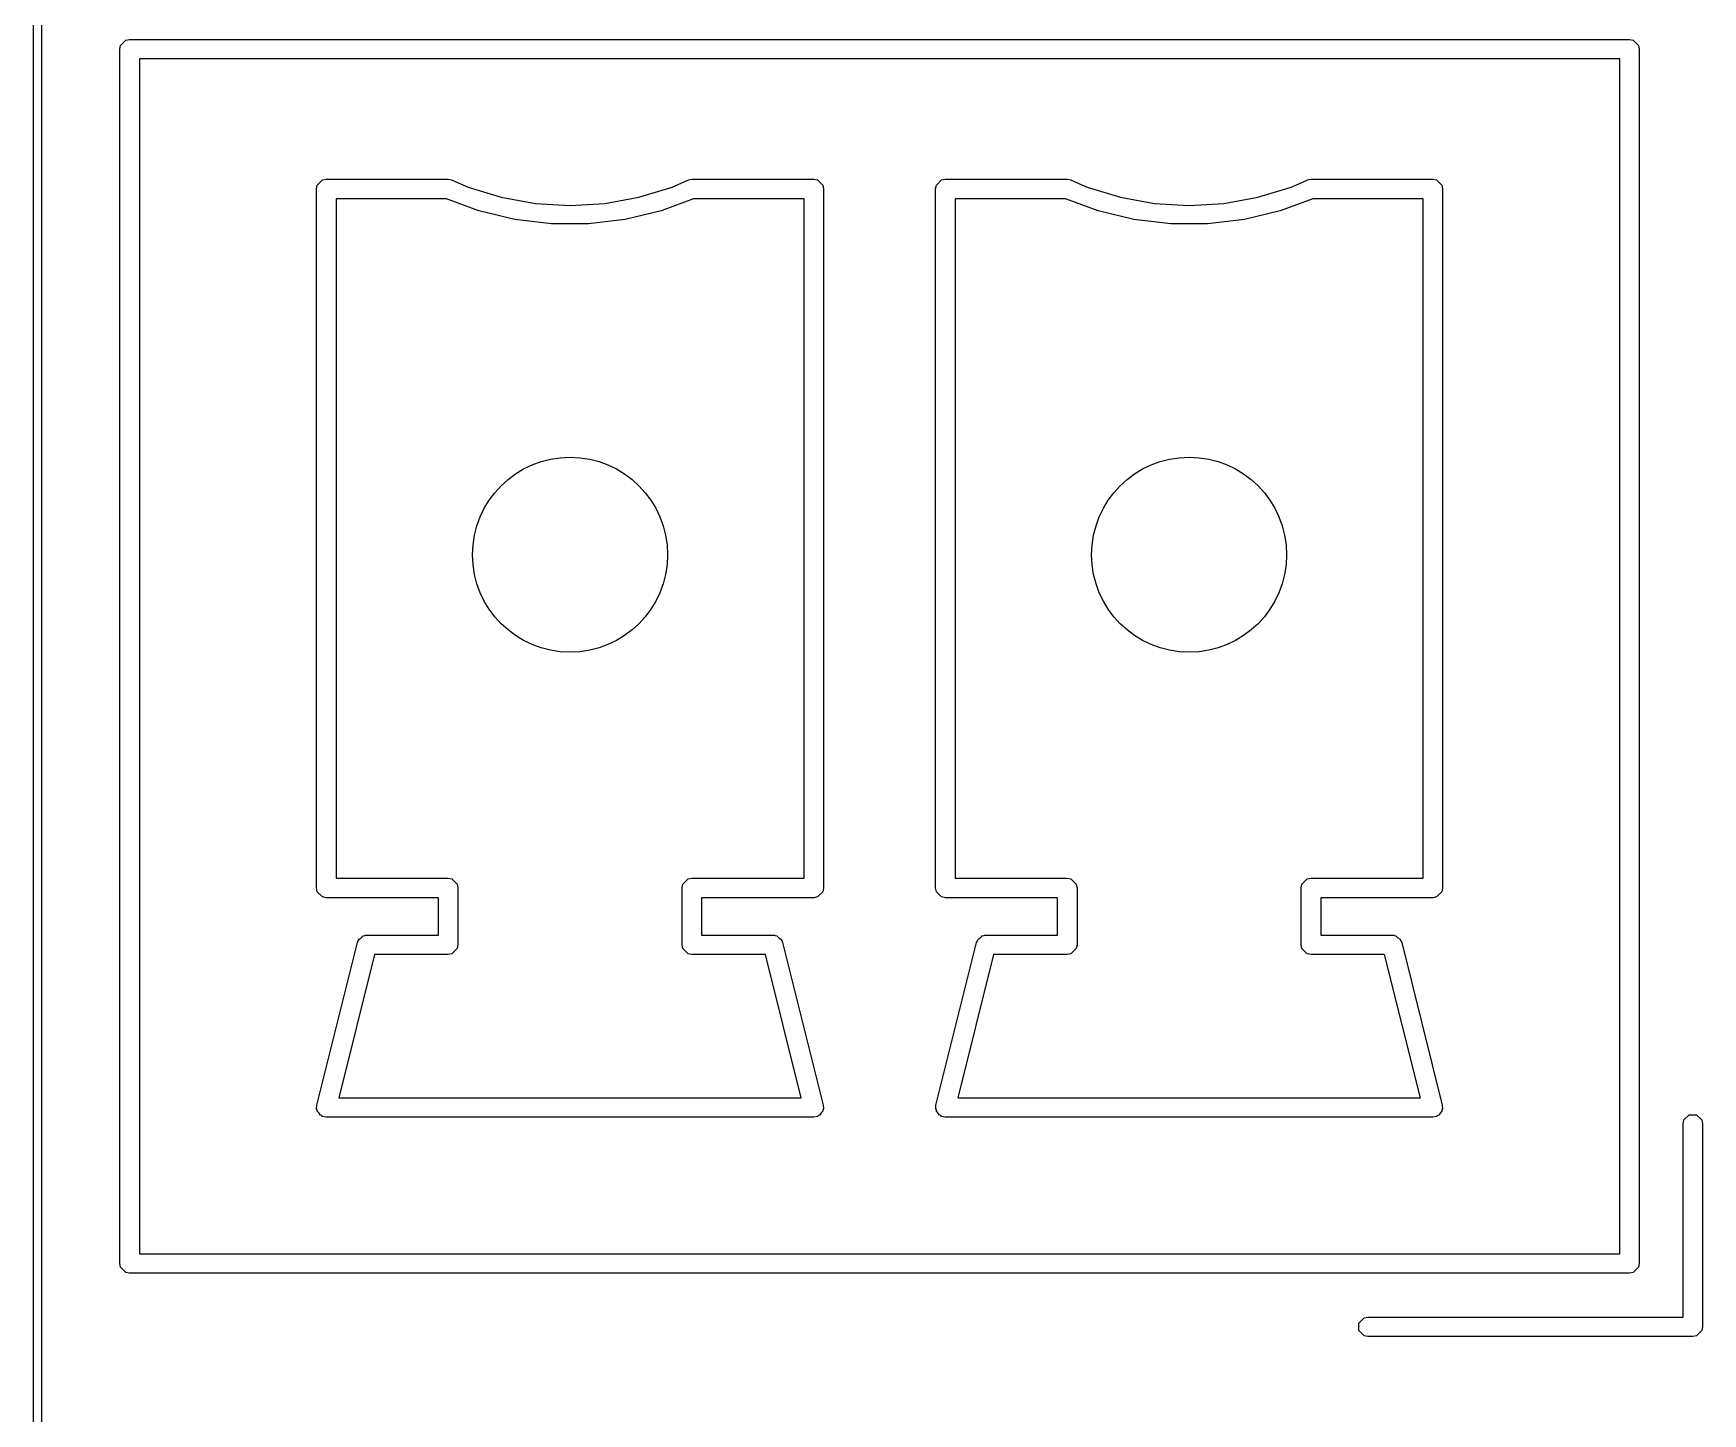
# Model space of a CAD drawing. Extents: x 89 to 178, y -115 to -57.
# Drawn here: x 88.97 to 99.25, y -82.68 to -74.19 of the extents above; entities that cross this region are included whole.
import ezdxf

# ---------------------------------------------------------------- set-up
doc = ezdxf.new("R2010")
doc.units = 0
doc.layers.add('BLACK', color=7, linetype='CONTINUOUS')

msp = doc.modelspace()

# ---------------------------------------------------------------- linework, layer by layer
at = {"layer": 'BLACK', "linetype": 'CONTINUOUS'}
for p, q in [((88.975, -106.5), (88.975, -65.5)), ((89.025, -65.524181), (89.025, -106.475818)), ((89.5075, -74.29), (89.512067, -74.267039)), ((89.512067, -74.267039), (89.544539, -74.234567)), ((89.544539, -74.234567), (89.5675, -74.23)), ((89.5675, -74.23), (98.7975, -74.23)), ((98.7975, -74.23), (98.820461, -74.234567)), ((98.820461, -74.234567), (98.852933, -74.267039)), ((98.852933, -74.267039), (98.8575, -74.29)), ((89.5075, -81.76), (89.5075, -74.29)), ((89.6275, -74.35), (89.6275, -81.7)), ((98.7375, -74.35), (89.6275, -74.35)), ((98.7375, -81.7), (98.7375, -74.35)), ((98.8575, -74.29), (98.8575, -81.76)), ((90.754539, -75.094567), (90.7775, -75.09)), ((90.7775, -75.09), (91.5275, -75.09)), ((91.5275, -75.09), (91.550461, -75.094567)), ((93.004539, -75.094567), (93.0275, -75.09)), ((93.0275, -75.09), (93.7775, -75.09)), ((93.7775, -75.09), (93.800461, -75.094567)), ((94.564539, -75.094567), (94.5875, -75.09)), ((94.5875, -75.09), (95.3375, -75.09)), ((95.3375, -75.09), (95.360461, -75.094567)), ((96.814539, -75.094567), (96.8375, -75.09)), ((96.8375, -75.09), (97.5875, -75.09)), ((97.5875, -75.09), (97.610461, -75.094567)), ((90.7175, -75.15), (90.722067, -75.127039)), ((90.7175, -79.45), (90.7175, -75.15)), ((90.722067, -75.127039), (90.754539, -75.094567)), ((91.550461, -75.094567), (91.551047, -75.095153)), ((91.551047, -75.095153), (91.55206, -75.095256)), ((91.55206, -75.095256), (91.55206, -75.095255)), ((91.55206, -75.095255), (91.649809, -75.138347)), ((91.649809, -75.138347), (91.854132, -75.200792)), ((92.701232, -75.200704), (92.905542, -75.138217)), ((92.905542, -75.138217), (93.003281, -75.095105)), ((93.003281, -75.095105), (93.003282, -75.095105)), ((93.003282, -75.095105), (93.004082, -75.095023)), ((93.004082, -75.095023), (93.004539, -75.094567)), ((93.800461, -75.094567), (93.832933, -75.127039)), ((93.832933, -75.127039), (93.8375, -75.15)), ((93.8375, -75.15), (93.8375, -79.45)), ((94.5275, -75.15), (94.532067, -75.127039)), ((94.5275, -79.45), (94.5275, -75.15)), ((94.532067, -75.127039), (94.564539, -75.094567)), ((95.360461, -75.094567), (95.361047, -75.095153)), ((95.361047, -75.095153), (95.36206, -75.095256)), ((95.36206, -75.095256), (95.36206, -75.095255)), ((95.36206, -75.095255), (95.459809, -75.138347)), ((95.459809, -75.138347), (95.664132, -75.200792)), ((96.511232, -75.200704), (96.715542, -75.138217)), ((96.715542, -75.138217), (96.813281, -75.095105)), ((96.813281, -75.095105), (96.813282, -75.095105)), ((96.813282, -75.095105), (96.814082, -75.095023)), ((96.814082, -75.095023), (96.814539, -75.094567)), ((97.610461, -75.094567), (97.642933, -75.127039)), ((97.642933, -75.127039), (97.6475, -75.15)), ((97.6475, -75.15), (97.6475, -79.45)), ((90.8375, -75.21), (90.8375, -79.39)), ((91.516947, -75.21), (90.8375, -75.21)), ((91.716895, -75.284337), (91.516947, -75.21)), ((91.938032, -75.337811), (91.716895, -75.284337)), ((91.854132, -75.200792), (92.06441, -75.238604)), ((92.06441, -75.238604), (92.277687, -75.251253)), ((92.277687, -75.251253), (92.490961, -75.23856)), ((92.490961, -75.23856), (92.701232, -75.200704)), ((92.838486, -75.28422), (92.61736, -75.33774)), ((93.037995, -75.21), (92.838486, -75.28422)), ((93.7175, -75.21), (93.037995, -75.21)), ((93.7175, -79.39), (93.7175, -75.21)), ((94.6475, -75.21), (94.6475, -79.39)), ((95.326947, -75.21), (94.6475, -75.21)), ((95.526895, -75.284337), (95.326947, -75.21)), ((95.748032, -75.337811), (95.526895, -75.284337)), ((95.664132, -75.200792), (95.87441, -75.238604)), ((95.87441, -75.238604), (96.087687, -75.251253)), ((96.087687, -75.251253), (96.300961, -75.23856)), ((96.300961, -75.23856), (96.511232, -75.200704)), ((96.648486, -75.28422), (96.42736, -75.33774)), ((96.847995, -75.21), (96.648486, -75.28422)), ((97.5275, -75.21), (96.847995, -75.21)), ((97.5275, -79.39), (97.5275, -75.21)), ((92.163944, -75.364726), (91.938032, -75.337811)), ((92.391454, -75.364702), (92.163944, -75.364726)), ((92.61736, -75.33774), (92.391454, -75.364702)), ((95.973944, -75.364726), (95.748032, -75.337811)), ((96.201454, -75.364702), (95.973944, -75.364726)), ((96.42736, -75.33774), (96.201454, -75.364702)), ((90.8375, -79.39), (91.5275, -79.39)), ((91.5275, -79.39), (91.550461, -79.394567)), ((91.550461, -79.394567), (91.582933, -79.427039)), ((92.972067, -79.427039), (93.004539, -79.394567)), ((93.004539, -79.394567), (93.0275, -79.39)), ((93.0275, -79.39), (93.7175, -79.39)), ((94.6475, -79.39), (95.3375, -79.39)), ((95.3375, -79.39), (95.360461, -79.394567)), ((95.360461, -79.394567), (95.392933, -79.427039)), ((96.782067, -79.427039), (96.814539, -79.394567)), ((96.814539, -79.394567), (96.8375, -79.39)), ((96.8375, -79.39), (97.5275, -79.39)), ((90.722067, -79.472961), (90.7175, -79.45)), ((90.754539, -79.505433), (90.722067, -79.472961)), ((90.7775, -79.51), (90.754539, -79.505433)), ((91.582933, -79.427039), (91.5875, -79.45)), ((91.5875, -79.45), (91.5875, -79.8)), ((92.9675, -79.45), (92.972067, -79.427039)), ((92.9675, -79.8), (92.9675, -79.45)), ((93.800461, -79.505433), (93.7775, -79.51)), ((93.832933, -79.472961), (93.800461, -79.505433)), ((93.8375, -79.45), (93.832933, -79.472961)), ((94.532067, -79.472961), (94.5275, -79.45)), ((94.564539, -79.505433), (94.532067, -79.472961)), ((94.5875, -79.51), (94.564539, -79.505433)), ((95.392933, -79.427039), (95.3975, -79.45)), ((95.3975, -79.45), (95.3975, -79.8)), ((96.7775, -79.45), (96.782067, -79.427039)), ((96.7775, -79.8), (96.7775, -79.45)), ((97.610461, -79.505433), (97.5875, -79.51)), ((97.642933, -79.472961), (97.610461, -79.505433)), ((97.6475, -79.45), (97.642933, -79.472961)), ((91.4675, -79.51), (90.7775, -79.51)), ((91.4675, -79.74), (91.4675, -79.51)), ((93.7775, -79.51), (93.0875, -79.51)), ((93.0875, -79.51), (93.0875, -79.74)), ((95.2775, -79.51), (94.5875, -79.51)), ((95.2775, -79.74), (95.2775, -79.51)), ((97.5875, -79.51), (96.8975, -79.51)), ((96.8975, -79.51), (96.8975, -79.74)), ((90.719291, -80.785448), (90.969291, -79.785448)), ((90.969291, -79.785448), (90.972067, -79.779571)), ((90.972067, -79.777039), (90.974334, -79.774771)), ((90.972067, -79.779571), (90.972067, -79.777039)), ((90.974334, -79.774771), (90.979291, -79.76428)), ((90.979291, -79.76428), (90.993127, -79.755978)), ((90.993127, -79.755978), (91.004539, -79.744567)), ((91.004539, -79.744567), (91.01592, -79.742303)), ((91.01592, -79.742303), (91.018669, -79.740654)), ((91.018669, -79.740654), (91.021125, -79.741267)), ((91.021125, -79.741267), (91.0275, -79.74)), ((91.0275, -79.74), (91.4675, -79.74)), ((91.5875, -79.8), (91.582933, -79.822961)), ((92.972067, -79.822961), (92.9675, -79.8)), ((93.0875, -79.74), (93.5275, -79.74)), ((93.5275, -79.74), (93.533872, -79.741267)), ((93.533872, -79.741267), (93.536331, -79.740653)), ((93.536331, -79.740653), (93.539082, -79.742303)), ((93.539082, -79.742303), (93.550461, -79.744567)), ((93.550461, -79.744567), (93.561871, -79.755977)), ((93.561871, -79.755977), (93.575709, -79.76428)), ((93.575709, -79.76428), (93.580665, -79.774771)), ((93.580665, -79.774771), (93.582933, -79.777039)), ((93.582933, -79.777039), (93.582933, -79.779571)), ((93.582933, -79.779571), (93.585709, -79.785448)), ((93.585709, -79.785448), (93.835708, -80.785447)), ((94.529291, -80.785448), (94.779291, -79.785448)), ((94.779291, -79.785448), (94.782067, -79.779571)), ((94.782067, -79.777039), (94.784334, -79.774771)), ((94.782067, -79.779571), (94.782067, -79.777039)), ((94.784334, -79.774771), (94.789291, -79.76428)), ((94.789291, -79.76428), (94.803127, -79.755978)), ((94.803127, -79.755978), (94.814539, -79.744567)), ((94.814539, -79.744567), (94.82592, -79.742303)), ((94.82592, -79.742303), (94.828669, -79.740654)), ((94.828669, -79.740654), (94.831125, -79.741267)), ((94.831125, -79.741267), (94.8375, -79.74)), ((94.8375, -79.74), (95.2775, -79.74)), ((95.3975, -79.8), (95.392933, -79.822961)), ((96.782067, -79.822961), (96.7775, -79.8)), ((96.8975, -79.74), (97.3375, -79.74)), ((97.3375, -79.74), (97.343872, -79.741267)), ((97.343872, -79.741267), (97.346331, -79.740653)), ((97.346331, -79.740653), (97.349082, -79.742303)), ((97.349082, -79.742303), (97.360461, -79.744567)), ((97.360461, -79.744567), (97.371871, -79.755977)), ((97.371871, -79.755977), (97.385709, -79.76428)), ((97.385709, -79.76428), (97.390665, -79.774771)), ((97.390665, -79.774771), (97.392933, -79.777039)), ((97.392933, -79.777039), (97.392933, -79.779571)), ((97.392933, -79.779571), (97.395709, -79.785448)), ((97.395709, -79.785448), (97.645708, -80.785447)), ((91.074346, -79.86), (90.854347, -80.74)), ((91.5275, -79.86), (91.074346, -79.86)), ((91.550461, -79.855433), (91.5275, -79.86)), ((91.582933, -79.822961), (91.550461, -79.855433)), ((93.004539, -79.855433), (92.972067, -79.822961)), ((93.0275, -79.86), (93.004539, -79.855433)), ((93.480653, -79.86), (93.0275, -79.86)), ((93.700653, -80.74), (93.480653, -79.86)), ((94.884346, -79.86), (94.664347, -80.74)), ((95.3375, -79.86), (94.884346, -79.86)), ((95.360461, -79.855433), (95.3375, -79.86)), ((95.392933, -79.822961), (95.360461, -79.855433)), ((96.814539, -79.855433), (96.782067, -79.822961)), ((96.8375, -79.86), (96.814539, -79.855433)), ((97.290653, -79.86), (96.8375, -79.86)), ((97.510653, -80.74), (97.290653, -79.86)), ((90.854347, -80.74), (93.700653, -80.74)), ((94.664347, -80.74), (97.510653, -80.74)), ((90.718153, -80.808831), (90.719291, -80.785448)), ((90.722067, -80.815354), (90.718153, -80.808831)), ((90.722067, -80.822961), (90.722067, -80.815354)), ((90.733477, -80.834371), (90.722067, -80.822961)), ((90.74178, -80.848209), (90.733477, -80.834371)), ((93.821522, -80.834371), (93.81322, -80.848209)), ((93.832933, -80.822961), (93.821522, -80.834371)), ((93.836847, -80.808831), (93.832933, -80.815354)), ((93.832933, -80.815354), (93.832933, -80.822961)), ((93.835708, -80.785447), (93.836847, -80.808831)), ((94.528153, -80.808831), (94.529291, -80.785448)), ((94.532067, -80.815354), (94.528153, -80.808831)), ((94.532067, -80.822961), (94.532067, -80.815354)), ((94.543477, -80.834371), (94.532067, -80.822961)), ((94.55178, -80.848209), (94.543477, -80.834371)), ((97.631522, -80.834371), (97.62322, -80.848209)), ((97.642933, -80.822961), (97.631522, -80.834371)), ((97.646847, -80.808831), (97.642933, -80.815354)), ((97.642933, -80.815354), (97.642933, -80.822961)), ((97.645708, -80.785447), (97.646847, -80.808831)), ((99.132067, -80.877039), (99.164539, -80.844567)), ((99.164539, -80.844567), (99.210461, -80.844567)), ((99.210461, -80.844567), (99.242933, -80.877039)), ((90.74916, -80.850054), (90.74178, -80.848209)), ((90.754539, -80.855433), (90.74916, -80.850054)), ((90.7775, -80.86), (90.754539, -80.855433)), ((93.7775, -80.86), (90.7775, -80.86)), ((93.800461, -80.855433), (93.7775, -80.86)), ((93.80584, -80.850053), (93.800461, -80.855433)), ((93.81322, -80.848209), (93.80584, -80.850053)), ((94.55916, -80.850054), (94.55178, -80.848209)), ((94.564539, -80.855433), (94.55916, -80.850054)), ((94.5875, -80.86), (94.564539, -80.855433)), ((97.5875, -80.86), (94.5875, -80.86)), ((97.610461, -80.855433), (97.5875, -80.86)), ((97.61584, -80.850053), (97.610461, -80.855433)), ((97.62322, -80.848209), (97.61584, -80.850053)), ((99.1275, -80.9), (99.132067, -80.877039)), ((99.1275, -82.09), (99.1275, -80.9)), ((99.242933, -80.877039), (99.2475, -80.9)), ((99.2475, -80.9), (99.2475, -82.15)), ((89.512067, -81.782961), (89.5075, -81.76)), ((89.6275, -81.7), (98.7375, -81.7)), ((98.8575, -81.76), (98.852933, -81.782961)), ((89.544539, -81.815433), (89.512067, -81.782961)), ((89.5675, -81.82), (89.544539, -81.815433)), ((98.7975, -81.82), (89.5675, -81.82)), ((98.820461, -81.815433), (98.7975, -81.82)), ((98.852933, -81.782961), (98.820461, -81.815433)), ((97.132067, -82.127039), (97.164539, -82.094567)), ((97.132067, -82.172961), (97.132067, -82.127039)), ((97.164539, -82.205433), (97.132067, -82.172961)), ((97.164539, -82.094567), (97.1875, -82.09)), ((97.1875, -82.09), (99.1275, -82.09)), ((99.242933, -82.172961), (99.210461, -82.205433)), ((99.2475, -82.15), (99.242933, -82.172961)), ((97.1875, -82.21), (97.164539, -82.205433)), ((99.1875, -82.21), (97.1875, -82.21)), ((99.210461, -82.205433), (99.1875, -82.21))]:
    msp.add_line(p, q, dxfattribs=at)
at = {"layer": 'BLACK'}
for centre in [(92.2775, -77.4), (92.2775, -77.4), (92.2775, -77.4), (96.0875, -77.4), (96.0875, -77.4), (96.0875, -77.4)]:
    msp.add_circle(centre, 0.6, dxfattribs=at)

doc.saveas('drawing.dxf')
